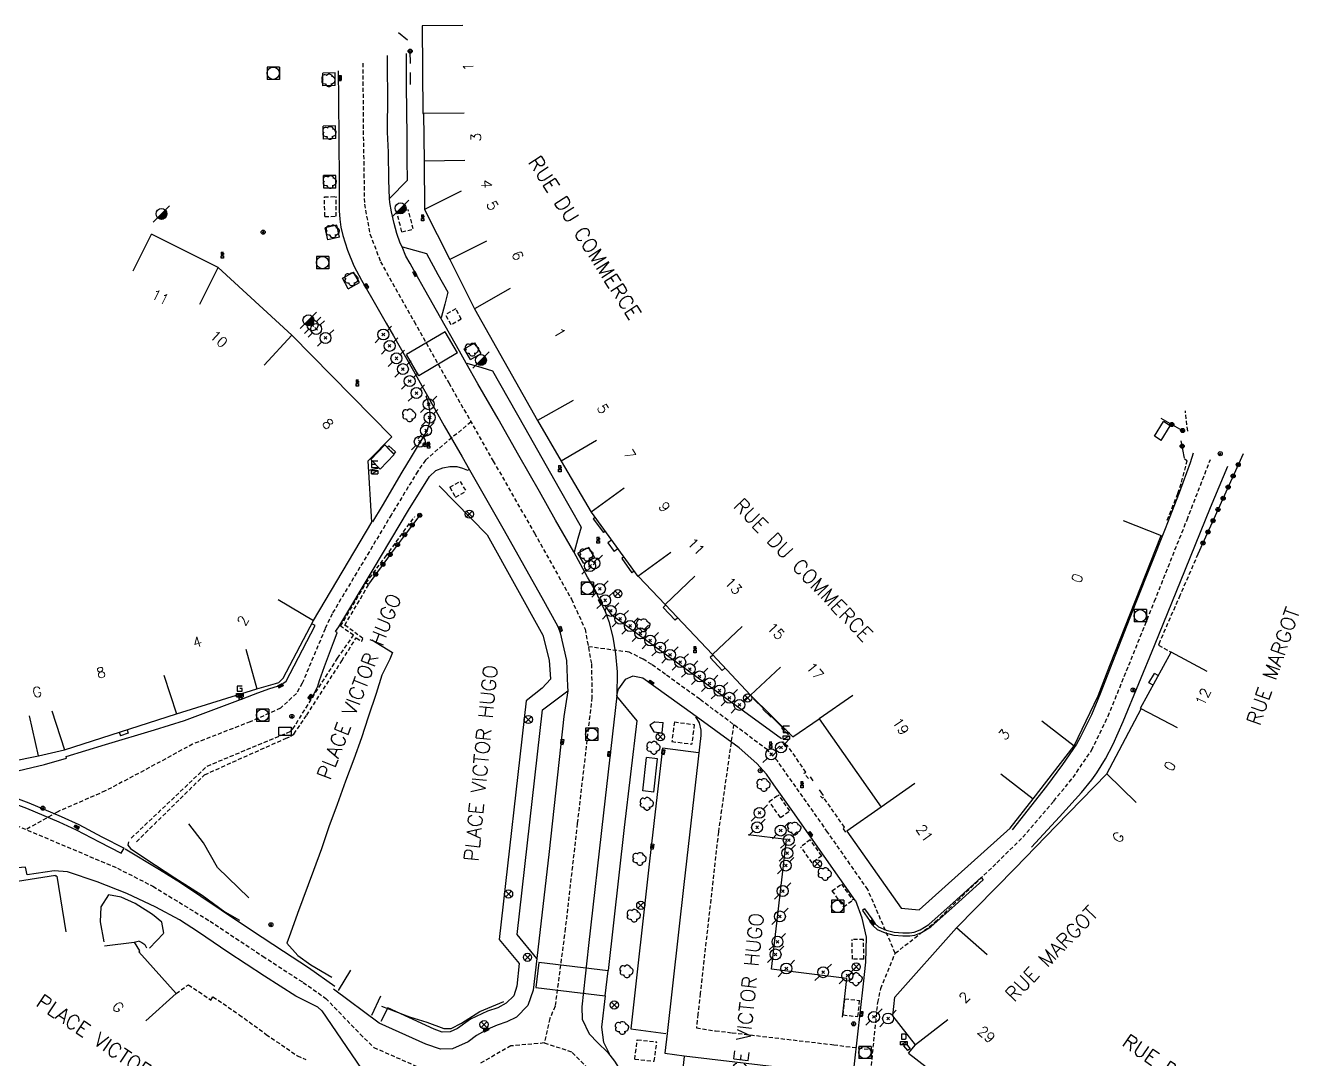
# Model space of a CAD drawing. Header units: millimetres. Extents: x 114005 to 114985, y 122399 to 123000.
# Drawn here: x 114091.7 to 114247.2, y 122477.2 to 122603.5 of the extents above; entities that cross this region are included whole.
import ezdxf
from ezdxf.enums import TextEntityAlignment as Align

# ---------------------------------------------------------------- set-up
doc = ezdxf.new("R2010")
doc.units = ezdxf.units.MM
doc.linetypes.add('DASHED', pattern=[0.75, 0.5, -0.25])
doc.layers.get('0').update_dxf_attribs({"linetype": 'CONTINUOUS'})
for name, color, linetype in [('w0001', 6, 'DASHED'), ('w0003', 5, 'CONTINUOUS'), ('w0006', 2, 'CONTINUOUS'), ('w0008', 7, 'CONTINUOUS'), ('w0013', 4, 'CONTINUOUS'), ('w0014', 7, 'CONTINUOUS'), ('w0017', 7, 'CONTINUOUS'), ('w0020', 2, 'CONTINUOUS'), ('w0021', 2, 'CONTINUOUS'), ('w0100', 7, 'CONTINUOUS'), ('w0103', 1, 'CONTINUOUS'), ('w0106', 7, 'CONTINUOUS'), ('w0112', 1, 'DASHED'), ('w0113', 2, 'DASHED'), ('w0210', 2, 'CONTINUOUS'), ('w0214', 2, 'CONTINUOUS'), ('w0300', 7, 'CONTINUOUS'), ('w0322', 7, 'CONTINUOUS'), ('w0400', 7, 'CONTINUOUS'), ('w0420', 7, 'CONTINUOUS'), ('w0425', 7, 'CONTINUOUS'), ('w0430', 7, 'CONTINUOUS'), ('w0431', 7, 'CONTINUOUS'), ('w0432', 7, 'CONTINUOUS'), ('w0438', 7, 'CONTINUOUS'), ('w0439', 7, 'CONTINUOUS'), ('w0469', 7, 'CONTINUOUS'), ('w0470', 7, 'CONTINUOUS'), ('w0473', 7, 'CONTINUOUS'), ('w0856', 7, 'CONTINUOUS'), ('w0989', 7, 'CONTINUOUS'), ('w0991', 7, 'CONTINUOUS'), ('w1102', 7, 'CONTINUOUS'), ('w1338', 7, 'CONTINUOUS'), ('w1471', 7, 'CONTINUOUS')]:
    doc.layers.add(name, color=color, linetype=linetype)
doc.styles.get("Standard").update_dxf_attribs({"font": 'romans.shx', "width": 0.85})

# ---------------------------------------------------------------- blocks, each defined once
blk = doc.blocks.new('T856')
for p, q in [((-0.125, 0), (0.125, 0)), ((0, 0.125), (0, -0.125))]:
    blk.add_line(p, q)
blk.add_ellipse((0, 0), major_axis=(-0.177, 0.177), ratio=1, start_param=3.9269908, end_param=10.2101761)
blk = doc.blocks.new('T400')
for p, q in [((-0.15, 0.3), (0.15, 0.3)), ((-0.15, -0.25), (-0.15, 0.3)), ((-0.15, 0.15), (0.15, 0.15)), ((-0.15, 0), (0.15, 0)), ((0.15, 0.3), (0.15, -0.25)), ((-0.15, -0.15), (0.15, -0.15)), ((-0.15, -0.25), (-0.15, -0.3)), ((-0.15, -0.3), (0.15, -0.3)), ((0.15, -0.3), (0.15, -0.25))]:
    blk.add_line(p, q)
blk = doc.blocks.new('T425')
for p, q in [((-0.15, 0.6), (0.15, 0.6)), ((-0.15, 0.6), (-0.15, 0.3)), ((-0.15, 0.3), (0.15, 0.3)), ((-0.15, 0.15), (0.15, 0.15)), ((-0.15, -0.15), (-0.15, 0.15)), ((0, 0.45), (0.15, 0.45)), ((0.15, 0.45), (0.15, 0.3)), ((0.15, 0.15), (0.15, -0.15)), ((0.15, -0.15), (-0.15, -0.15))]:
    blk.add_line(p, q)
blk.add_ellipse((0, 0), major_axis=(-0.106, 0.106), ratio=1, start_param=3.926991, end_param=10.210176)
blk = doc.blocks.new('T432')
for p, q in [((-0.4, 0.2), (0.4, 0.2)), ((-0.4, -0.2), (-0.4, 0.2)), ((-0.4, -0.2), (0.4, 0.2)), ((0.3, 1.1), (-0.3, 1.1)), ((-0.3, 1.1), (-0.3, 0.5)), ((-0.3, 0.5), (0.3, 0.5)), ((0.3, 0.8), (0, 0.8)), ((0.3, 0.5), (0.3, 0.8)), ((0.4, 0.2), (0.4, -0.2)), ((-0.4, -0.2), (0.4, -0.2))]:
    blk.add_line(p, q)
blk = doc.blocks.new('T420')
for p, q in [((0.75, 0.75), (-0.75, 0.75)), ((-0.75, 0.75), (-0.75, -0.75)), ((0.75, 0.75), (0.75, -0.75)), ((0.75, -0.75), (-0.75, -0.75))]:
    blk.add_line(p, q)
blk.add_ellipse((0, 0), major_axis=(-0.53, 0.53), ratio=1, start_param=3.926991, end_param=10.210176)
blk = doc.blocks.new('T1471')
at = {"color": 0, "linetype": 'Continuous', "flags": 128}
blk.add_lwpolyline([(-0.75, -0.5), (-0.75, 0.5), (0.75, 0.5), (0.75, -0.5), (-0.75, -0.5)], dxfattribs=at)
blk = doc.blocks.new('T430')
for p, q in [((-0.4, 1.4), (0.4, 1.4)), ((-0.4, 1.4), (-0.4, 0.6)), ((-0.4, 1), (0, 1)), ((-0.4, 0.6), (0.4, 0.6)), ((-0.4, 0.2), (0.4, 0.2)), ((-0.4, -0.2), (-0.4, 0.2)), ((-0.4, -0.2), (0.4, 0.2)), ((0.4, 0.2), (0.4, -0.2)), ((-0.4, -0.2), (0.4, -0.2))]:
    blk.add_line(p, q)
blk = doc.blocks.new('T473')
for p, q in [((-0.166667, 0.166667), (0.166667, -0.166667)), ((-0.166667, -0.166667), (0.166667, 0.166667)), ((0.500001, 0.500001), (1.000002, 1.000002)), ((-1.000002, -1.000002), (-0.500001, -0.500001))]:
    blk.add_line(p, q)
blk.add_ellipse((0, 0), major_axis=(0.471405, 0.471405), ratio=1, start_param=5.4977871438, end_param=11.780972451)
blk = doc.blocks.new('T470')
for p, q in [((-1.000002, -1.000002), (1.000002, 1.000002)), ((0, 0), (0.666668, 0)), ((0, 0), (0, -0.666668)), ((0.166667, 0.166667), (0.500001, 0.166667)), ((0.166667, 0.166667), (0.166667, -0.666668)), ((0.333334, 0.333334), (0.500001, 0.333334)), ((0.333334, 0.333334), (0.333334, -0.500001)), ((0.500001, 0.333334), (0.500001, -0.333334)), ((-0.333334, -0.333334), (0.500001, -0.333334)), ((-0.333334, -0.333334), (-0.333334, -0.500001)), ((-0.333334, -0.500001), (0.333334, -0.500001)), ((-0.166667, -0.166667), (0.666668, -0.166667)), ((-0.166667, -0.166667), (-0.166667, -0.666668))]:
    blk.add_line(p, q)
blk.add_ellipse((0, 0), major_axis=(0.471405, 0.471405), ratio=1, start_param=5.4977871438, end_param=11.780972451)
blk = doc.blocks.new('T300')
for p, q in [((-0.8, 0.51), (-0.86, 0.34)), ((-0.86, 0.34), (-0.86, 0.17)), ((-0.86, 0.17), (-0.74, 0.06)), ((-0.69, 0.63), (-0.8, 0.51)), ((-0.8, -0.06), (-0.74, 0.06)), ((-0.74, 0.06), (-0.69, 0.11)), ((-0.57, 0.69), (-0.69, 0.63)), ((-0.46, 0.69), (-0.57, 0.69)), ((-0.29, 0.63), (-0.46, 0.69)), ((-0.29, 0.63), (-0.17, 0.74)), ((-0.23, 0.57), (-0.29, 0.63)), ((-0.17, 0.74), (-0.06, 0.8)), ((-0.06, 0.8), (0.06, 0.8)), ((0.06, 0.8), (0.23, 0.74)), ((0.23, 0.74), (0.34, 0.63)), ((0.34, 0.63), (0.4, 0.51)), ((0.46, 0.46), (0.34, 0.46)), ((0.4, 0.51), (0.4, 0.46)), ((0.57, 0.4), (0.46, 0.46)), ((0.57, 0.4), (0.69, 0.29)), ((0.69, 0.29), (0.74, 0.17)), ((0.74, 0.06), (0.69, -0.17)), ((0.74, 0.17), (0.74, 0.06)), ((-0.8, -0.17), (-0.8, -0.06)), ((-0.8, -0.23), (-0.8, -0.17)), ((-0.74, -0.34), (-0.8, -0.23)), ((-0.69, -0.4), (-0.74, -0.34)), ((-0.51, -0.46), (-0.69, -0.4)), ((-0.4, -0.46), (-0.51, -0.46)), ((-0.4, -0.46), (-0.34, -0.46)), ((-0.34, -0.46), (-0.34, -0.4)), ((-0.34, -0.51), (-0.34, -0.46)), ((-0.29, -0.63), (-0.34, -0.51)), ((-0.17, -0.74), (-0.29, -0.63)), ((-0.06, -0.8), (-0.17, -0.74)), ((0.06, -0.8), (-0.06, -0.8)), ((0.17, -0.74), (0.06, -0.8)), ((0.23, -0.69), (0.17, -0.74)), ((0.29, -0.46), (0.23, -0.46)), ((0.29, -0.63), (0.23, -0.69)), ((0.46, -0.4), (0.29, -0.46)), ((0.34, -0.51), (0.29, -0.63)), ((0.34, -0.51), (0.34, -0.46)), ((0.57, -0.34), (0.46, -0.4)), ((0.63, -0.29), (0.57, -0.34)), ((0.69, -0.17), (0.63, -0.29))]:
    blk.add_line(p, q)
blk = doc.blocks.new('T438')
for p, q in [((-0.4, 0.2), (0.4, 0.2)), ((-0.4, -0.2), (-0.4, 0.2)), ((0.15, 1.1), (-0.3, 1.1)), ((-0.3, 1.1), (-0.3, 0.5)), ((-0.3, 0.5), (0.15, 0.5)), ((0.3, 0.65), (0.3, 0.95)), ((0.4, 0.2), (0.4, -0.2))]:
    blk.add_line(p, q)
at = {"flags": 128}
for points in [[(-0.4, -0.2), (0.4, 0.2)], [(0.4, -0.2), (-0.4, -0.2)]]:
    blk.add_lwpolyline(points, dxfattribs=at)
for centre, major_axis, start_param, end_param in [((0.15, 0.95), (0.106, -0.106), 0.785398, 2.356194), ((0.15, 0.65), (0.106, 0.106), 3.926991, 5.497787)]:
    blk.add_ellipse(centre, major_axis=major_axis, ratio=1, start_param=start_param, end_param=end_param)
blk = doc.blocks.new('T469')
at = {"color": 0, "linetype": 'Continuous', "flags": 128}
for points in [[(-0.35, 0.35), (0.35, -0.35)], [(-0.35, -0.35), (0.35, 0.35)]]:
    blk.add_lwpolyline(points, dxfattribs=at)
at = {"color": 0, "linetype": 'Continuous'}
blk.add_circle((0, 0), 0.5, dxfattribs=at)
blk = doc.blocks.new('t322o')
at = {"color": 0, "linetype": 'Continuous'}
for radius in [0.25, 0.15]:
    blk.add_circle((0, 0), radius, dxfattribs=at)

msp = doc.modelspace()

# ---------------------------------------------------------------- linework, layer by layer
at = {"layer": 'w0001'}
for points in [[(114132.92, 122598.9), (114132.96, 122590.67), (114133.05, 122585.37), (114133.11, 122581.7), (114133.79, 122578.04), (114135.08, 122574.65), (114139.18, 122567.35), (114143.42, 122559.84), (114148.85, 122550.3), (114153.88, 122541.48), (114158.4, 122533.44), (114160.06, 122529.76), (114160.85, 122525.49), (114160.9, 122521.44), (114159.11, 122506.02), (114157.65, 122493.2), (114156.4, 122483.7), (114155.77, 122482.22), (114155.07, 122479.22), (114151.01, 122478.86), (114147.31, 122476.77)], [(114146.13, 122555.07), (114142.08, 122551.74), (114140.57, 122550.42), (114139.62, 122549.06), (114136.41, 122543.76), (114129.17, 122531.66), (114128.31, 122529.82), (114125.52, 122523.18), (114124.81, 122521.92), (114122.87, 122520.11), (114119.16, 122518.46), (114112.13, 122515.73), (114106.19, 122512.5), (114101.46, 122510.01), (114095.56, 122507.43), (114091.79, 122505.29)], [(114192.42, 122464.11), (114194.36, 122469.74), (114195.83, 122484.18), (114196.19, 122485.87), (114197.95, 122490.19), (114202.85, 122494), (114210.37, 122501.23), (114213.55, 122504.36), (114217.31, 122508.77), (114219.68, 122511.66), (114221.97, 122515.01), (114223.96, 122519.14), (114226.49, 122525.36), (114229.63, 122533.18), (114233.6, 122543.13), (114236.46, 122550.48)], [(114197.95, 122490.19), (114194.6, 122497.97), (114189.69, 122504.99), (114183.56, 122513.68), (114182.34, 122515.03), (114174.08, 122521.21), (114169.88, 122524.25), (114168.21, 122525.45), (114167.17, 122526.1), (114165.44, 122526.96), (114160.46, 122527.62)], [(114178.21, 122518.12), (114176.35, 122504.97), (114174.13, 122485.27), (114173.85, 122482.74), (114173.66, 122481.08), (114175.98, 122480.71), (114178.03, 122480.47), (114190.45, 122479), (114195.24, 122478.39)], [(114007.44, 122502.18), (114014.46, 122504.69), (114022.43, 122508.03), (114028.43, 122510.56), (114034.82, 122512.83), (114040.53, 122514.56), (114050.65, 122516.44), (114055.82, 122516.95), (114061.92, 122516.95), (114068.46, 122515.15), (114102.95, 122500.57), (114107.27, 122498.36), (114114.25, 122494.1), (114120.71, 122489.81), (114125.61, 122486.62), (114128.39, 122484.67), (114132.6, 122480.3), (114134.26, 122478.68), (114141.12, 122475.65), (114142.13, 122475.29), (114144.92, 122474.01)], [(114161.49, 122475.06), (114158.45, 122478.1), (114155.07, 122479.22)]]:
    msp.add_lwpolyline(points, dxfattribs=at)
at = {"layer": 'w0003'}
for points in [[(114085.45, 122510.32), (114088.31, 122509.23), (114090.86, 122508.28), (114091.84, 122507.89), (114095.77, 122506.24), (114097.89, 122505.26), (114100.71, 122503.79), (114103.38, 122502.4)], [(114085.72, 122510.98), (114088.57, 122509.89), (114091.13, 122508.94), (114092.12, 122508.55), (114096.07, 122506.89), (114098.22, 122505.89), (114101.05, 122504.41), (114103.76, 122503)], [(114103.38, 122502.4), (114103.76, 122503)], [(114193.94, 122495.39), (114194.82, 122494.19), (114195.26, 122493.52), (114195.73, 122493.1), (114196.74, 122492.66), (114197.79, 122492.4), (114198.88, 122492.29), (114199.74, 122492.3), (114200.36, 122492.41), (114201.18, 122492.7), (114202.3, 122493.4), (114205.29, 122496.06), (114208.7, 122499.14)], [(114194.22, 122495.61), (114195.11, 122494.4), (114195.52, 122493.77), (114195.92, 122493.42), (114196.85, 122493.01), (114197.84, 122492.76), (114198.89, 122492.66), (114199.7, 122492.67), (114200.27, 122492.77), (114201.01, 122493.04), (114202.08, 122493.7), (114205.04, 122496.33), (114208.46, 122499.42)], [(114208.46, 122499.42), (114208.7, 122499.14)], [(114194.22, 122495.61), (114193.94, 122495.39)]]:
    msp.add_lwpolyline(points, dxfattribs=at)
at = {"layer": 'w0006'}
for points in [[(114138.2, 122600.07), (114138.22, 122596.12), (114138.28, 122589.98), (114138.31, 122587.1), (114138.33, 122584.57), (114136.21, 122582.43)], [(114137.75, 122576.47), (114139.24, 122576.07), (114140.69, 122575.67), (114142.08, 122573.08), (114143.31, 122570.93), (114142.92, 122569.48), (114142.5, 122567.81)], [(114145.62, 122562.28), (114147.44, 122561.72), (114148.74, 122561.33), (114152.67, 122554.44), (114156.9, 122546.96), (114159.6, 122542.23), (114159.2, 122540.85), (114158.74, 122539.19)], [(114173.93, 122514.66), (114169.54, 122515.24), (114167.95, 122501.43), (114165.65, 122480.94), (114169.95, 122480.39)], [(114191.51, 122482.37), (114192.06, 122487.11), (114182.85, 122488.25), (114184.67, 122504.09), (114179.98, 122504.66)], [(114129.96, 122485.65), (114131.44, 122488.1)], [(114134.03, 122482.61), (114135.13, 122485)], [(114172.17, 122477.59), (114171.7, 122473.25), (114190.22, 122471)]]:
    msp.add_lwpolyline(points, dxfattribs=at)
at = {"layer": 'w0008'}
for points in [[(114158.71, 122539.21), (114156.46, 122543.09), (114154.48, 122546.59), (114151.99, 122550.97), (114149.43, 122555.47), (114146.98, 122559.72), (114145.54, 122562.26), (114144.74, 122563.72), (114142.45, 122567.75), (114140.5, 122571.23), (114139.38, 122573.18), (114138.68, 122574.44), (114138.19, 122575.31), (114137.71, 122576.46), (114137.49, 122576.91), (114137.07, 122578.09), (114136.76, 122579.31), (114136.43, 122580.73), (114136.22, 122581.87), (114136.18, 122582.39), (114136.08, 122584.63), (114136.06, 122588.02), (114135.95, 122590.46), (114135.98, 122595.06), (114135.94, 122598.09), (114135.93, 122599.83)], [(114129.91, 122597.97), (114129.96, 122594.48), (114129.98, 122589.6), (114130.03, 122584.54), (114130.03, 122580.87), (114130.12, 122579.83), (114130.21, 122578.87), (114130.47, 122577.87), (114131.06, 122576.05), (114131.83, 122574.13), (114132.75, 122572.38), (114134.15, 122569.98), (114135.75, 122567.13), (114136.68, 122565.58), (114139.09, 122561.31), (114140.33, 122559.13), (114140.82, 122558.26), (114142.85, 122554.62), (114145.07, 122550.81), (114145.93, 122549.23)], [(114134.12, 122542.87), (114135.3, 122544.84), (114137.72, 122548.93), (114138.86, 122550.83), (114140.78, 122553.99), (114141.09, 122555.06), (114141.13, 122556.22), (114140.88, 122557.61), (114140.64, 122558.19), (114140.75, 122558.27)], [(114234.35, 122551.27), (114233.98, 122550.08), (114232.63, 122546.43), (114230.92, 122542.01), (114227.36, 122533.02), (114224.51, 122525.73), (114223, 122521.85), (114221.93, 122519.29), (114220.59, 122516.6), (114220.11, 122515.72), (114218.38, 122513.23), (114216.44, 122510.61), (114212.24, 122505.26)], [(114126.83, 122521.65), (114127.4, 122522.82), (114127.62, 122523.48), (114128.25, 122525.22), (114129.34, 122528.14), (114129.77, 122529.32), (114129.56, 122529.5), (114129.99, 122530.04), (114134.17, 122537.07), (114138.49, 122544.3), (114141.06, 122548.42), (114141.84, 122549.14), (114142.68, 122549.47), (114143.54, 122549.64), (114144.4, 122549.62), (114145.08, 122549.45), (114145.7, 122549.17), (114145.9, 122549.27)], [(114145.93, 122549.23), (114150.19, 122541.82), (114154.99, 122533.26), (114156.51, 122530.56), (114156.79, 122530.01)], [(114214.6, 122503.13), (114218.01, 122506.83), (114220.7, 122509.8), (114221.97, 122511.35), (114222.59, 122512.2), (114223.63, 122513.93), (114224.57, 122515.73), (114225.78, 122518.5), (114229.64, 122527.78), (114233.43, 122537.09), (114236.45, 122544.62), (114238.57, 122549.69)], [(114161.75, 122533.56), (114161.39, 122534.39), (114160.37, 122536.14), (114158.71, 122539.21)], [(114161.75, 122533.56), (114162.55, 122531.84)], [(114162.55, 122531.84), (114162.97, 122530.69), (114163.47, 122528.78), (114163.8, 122526.75), (114163.97, 122524.54), (114163.95, 122521.61), (114162.33, 122507.34), (114160.49, 122491.13), (114159.66, 122483.64), (114159.71, 122482.15), (114160.55, 122480.33), (114161.61, 122479.24), (114162.81, 122478.08), (114163.66, 122477.02), (114164.57, 122475.56), (114165.35, 122473.83), (114165.9, 122472.42), (114166.84, 122471.21), (114169.02, 122470.03), (114175.37, 122469.2), (114187.72, 122467.74), (114196.88, 122466.64)], [(114184.05, 122516.38), (114176.74, 122521.72), (114165.83, 122529.64), (114163.36, 122531.42), (114162.48, 122532.68)], [(114123.53, 122523.33), (114127.1, 122530.23), (114126.68, 122530.44)], [(114156.79, 122530.01), (114157.04, 122529.34)], [(114157.04, 122529.34), (114157.78, 122525.96), (114157.92, 122522.76)], [(114193.12, 122496.6), (114185.44, 122507.51), (114183.14, 122510.77), (114182.24, 122512.04), (114181.05, 122513.35), (114178.89, 122515.27), (114173.2, 122519.41), (114167.14, 122523.78), (114165.92, 122524.02), (114164.98, 122523.6), (114164.16, 122522.47)], [(114085.65, 122510.95), (114090.07, 122512.29), (114094.04, 122513.25), (114096.71, 122514), (114096.66, 122514.23), (114101.5, 122515.67), (114107.46, 122517.49), (114111.12, 122518.62), (114118.28, 122521.3), (114120.08, 122521.99), (114121.55, 122522.52), (114122.48, 122522.8), (114123.2, 122523.12)], [(114123.53, 122523.33), (114123.2, 122523.12)], [(114157.92, 122522.76), (114157.97, 122522.22)], [(114163.95, 122521.61), (114164.16, 122522.47)], [(114157.97, 122522.22), (114157.49, 122519.09), (114155.66, 122502.63), (114154.16, 122489.54), (114153.71, 122485.67), (114153.06, 122483.81), (114151.69, 122482.38), (114150.51, 122481.79), (114149.33, 122481.38), (114148.19, 122480.89), (114146.82, 122480.13), (114145.78, 122479.37), (114143.86, 122478.52), (114142.4, 122478.48), (114140.61, 122479.07), (114134.9, 122481.66), (114129.32, 122485.8)], [(114173.56, 122519.07), (114174, 122518.34), (114174.22, 122517.45), (114174.21, 122516.77), (114172.13, 122498.6), (114170.1, 122480.36), (114169.83, 122477.98), (114172.18, 122477.67), (114190.74, 122475.47)], [(114103.88, 122502.95), (114108.07, 122500.4), (114110.63, 122498.82), (114115.62, 122495.49), (114119.3, 122493.02), (114123.23, 122490.44), (114126.27, 122488.44), (114129.49, 122486.16)], [(114127.4, 122483.6), (114124.72, 122484.96), (114120.91, 122487.4), (114116.42, 122490.33), (114112.83, 122492.76), (114110.54, 122494.27), (114107.64, 122495.83), (114104.08, 122497.49), (114100.45, 122498.89), (114096.85, 122500.13), (114095.23, 122500.23), (114091.92, 122499.75), (114091.71, 122500.69), (114089.2, 122500.48), (114089.23, 122499.34), (114084.01, 122498.62), (114084.09, 122498.45), (114081.39, 122498.03), (114081.31, 122498.37), (114081.1, 122498.37), (114081.07, 122498.65), (114080.66, 122498.6)], [(114194.06, 122486.45), (114194.38, 122489.1), (114194.45, 122492.14), (114193.9, 122494.48), (114193.13, 122496.57)], [(114163.06, 122477.91), (114162.34, 122479.28), (114162.12, 122481.14), (114162.56, 122484.98)], [(114192.62, 122473.41), (114194.06, 122486.45)], [(114127.4, 122483.6), (114127.91, 122483.16), (114132.7, 122476.11), (114140, 122472.78), (114140.75, 122471.98), (114141.06, 122471.08), (114141.06, 122470.37), (114141.14, 122468.39), (114141.54, 122466.37), (114142.22, 122464.38), (114143.31, 122462.5), (114143.98, 122461.64), (114145.15, 122460.5), (114147.23, 122458.97), (114149.18, 122458), (114152.27, 122457.3), (114153.86, 122457.14), (114155.18, 122456.42), (114155.94, 122455.55), (114156.29, 122454.61), (114156.38, 122453.43)]]:
    msp.add_lwpolyline(points, dxfattribs=at)
at = {"layer": 'w0013'}
for points in [[(114134, 122528.45), (114136.54, 122526.93), (114136.2, 122526.12), (114135.24, 122524.15), (114134.56, 122521.9), (114133.58, 122519.01), (114132.77, 122516.51), (114131.8, 122513.88), (114130.82, 122511.21), (114129.79, 122508.36), (114128.77, 122505.64), (114127.88, 122502.95), (114126.91, 122500.27), (114124.94, 122495.05), (114124.08, 122492.62), (114123.65, 122491.4), (114124.97, 122489.9), (114126.55, 122488.76), (114129.12, 122487.26)], [(114135.19, 122483.72), (114138.62, 122482.4), (114140.74, 122481.75), (114142.82, 122480.98), (114143.7, 122480.98), (114144.97, 122481.63), (114147.23, 122483.08), (114150.13, 122484.27)]]:
    msp.add_lwpolyline(points, dxfattribs=at)
at = {"layer": 'w0014'}
for points in [[(114129.53, 122597.72), (114128.04, 122597.69)], [(114129.52, 122596.17), (114128.04, 122596.14), (114128.04, 122597.69)], [(114129.52, 122596.17), (114129.53, 122597.72)], [(114129.58, 122591.25), (114128.08, 122591.19)], [(114129.62, 122589.7), (114128.12, 122589.64), (114128.08, 122591.19)], [(114129.62, 122589.7), (114129.58, 122591.25)], [(114129.61, 122585.18), (114128.13, 122585.17)], [(114129.62, 122583.65), (114128.14, 122583.64), (114128.13, 122585.17)], [(114129.62, 122583.65), (114129.61, 122585.18)], [(114129.73, 122579.12), (114128.3, 122578.8)], [(114130.08, 122577.64), (114128.65, 122577.31), (114128.3, 122578.8)], [(114130.08, 122577.64), (114129.73, 122579.12)], [(114131.14, 122571.35), (114130.43, 122572.64), (114131.78, 122573.39)], [(114131.14, 122571.35), (114132.49, 122572.1)], [(114132.49, 122572.1), (114131.78, 122573.39)], [(114146.05, 122562.7), (114145.31, 122564.02), (114146.61, 122564.75)], [(114147.36, 122563.44), (114146.61, 122564.75)], [(114146.05, 122562.7), (114147.36, 122563.44)], [(114142.24, 122547.29), (114148.09, 122541.3), (114154.92, 122529.04), (114155.68, 122525.97), (114155.86, 122523.68), (114154.82, 122522.57), (114152.87, 122521.02), (114149.59, 122491.85), (114152.03, 122488.93), (114151.71, 122486.18), (114151.35, 122484.97), (114150.42, 122484.07), (114149.39, 122483.53), (114148.14, 122483.11), (114146.08, 122482.13), (114144.48, 122481.01), (114143.58, 122480.58), (114142.59, 122480.54), (114141.62, 122480.89), (114135.98, 122483.51), (114135.13, 122481.83)], [(114161.25, 122538.5), (114160.53, 122539.76), (114159.2, 122539.06)], [(114159.93, 122537.79), (114159.2, 122539.06)], [(114161.25, 122538.5), (114159.93, 122537.79)]]:
    msp.add_lwpolyline(points, dxfattribs=at)
at = {"layer": 'w0017'}
msp.add_lwpolyline([(114089.86, 122513.62), (114093.3, 122514.3)], dxfattribs=at)
at = {"layer": 'w0020'}
for points in [[(114142.99, 122566.1), (114138.26, 122563.3)], [(114144.49, 122563.53), (114142.99, 122566.1)], [(114144.49, 122563.53), (114139.75, 122560.73), (114138.26, 122563.3)], [(114162.53, 122484.98), (114162.9, 122488.02), (114154.4, 122489.07), (114154.05, 122486.01)], [(114154.05, 122486.01), (114162.53, 122484.98)]]:
    msp.add_lwpolyline(points, dxfattribs=at)
at = {"layer": 'w0021'}
for points in [[(114154.16, 122489.56), (114151.78, 122492.48), (114154.86, 122519.91), (114157.97, 122522.22)], [(114162.93, 122488.07), (114164.88, 122505.54), (114166.45, 122518.58), (114163.93, 122521.6)]]:
    msp.add_lwpolyline(points, dxfattribs=at)
at = {"layer": 'w0100'}
for points in [[(114140.15, 122603.47), (114140.23, 122592.77), (114140.31, 122592.74)], [(114140.31, 122592.74), (114140.39, 122586.93)], [(114140.39, 122586.93), (114140.47, 122581.02)], [(114140.47, 122581.02), (114143.56, 122574.94)], [(114115.23, 122573.93), (114107.09, 122578.01)], [(114124.25, 122565.7), (114115.23, 122573.93)], [(114143.56, 122574.94), (114146.54, 122568.91)], [(114146.54, 122568.91), (114154.27, 122555.24)], [(114133.57, 122550.35), (114136.45, 122553.27), (114124.25, 122565.7)], [(114154.27, 122555.24), (114157.16, 122550.3)], [(114126.89, 122530.83), (114134, 122542.83), (114133.57, 122550.35)], [(114157.16, 122550.3), (114160.81, 122544.06)], [(114160.81, 122544.06), (114166.51, 122536.21)], [(114225.79, 122543.05), (114230.44, 122541.21)], [(114200.88, 122495.5), (114212.01, 122505.45), (114214.81, 122509.04), (114219.81, 122515.5), (114222.74, 122521.62), (114224.19, 122525.35), (114230.44, 122541.21)], [(114166.58, 122536.22), (114169.85, 122532.78), (114175.63, 122526.66), (114180.28, 122521.71), (114185.43, 122516.61), (114188.68, 122518.81), (114196.24, 122508.04), (114192.03, 122505.09), (114198.68, 122495.68)], [(114119.95, 122522.5), (114122.23, 122523.12), (114122.65, 122523.26), (114122.88, 122523.44), (114123.18, 122523.79), (114126.89, 122530.83)], [(114223.81, 122512.09), (114227.99, 122520.05), (114227.92, 122520.11), (114231.66, 122526.97)], [(114236.05, 122524.58), (114231.66, 122526.97)], [(114110.15, 122519.41), (114119.95, 122522.5)], [(114096.47, 122515.03), (114110.15, 122519.41)], [(114095.54, 122499.58), (114095.39, 122499.6), (114095.39, 122499.69), (114084.26, 122497.91)], [(114095.54, 122499.58), (114096.65, 122492.79)], [(114198.68, 122495.68), (114200.88, 122495.5)], [(114200.43, 122479), (114197.68, 122482.55), (114197.91, 122484.81), (114205.43, 122493.3)], [(114199.59, 122477.99), (114200.43, 122479)], [(114199.59, 122477.99), (114209.29, 122470.45), (114219.23, 122462.7), (114231.77, 122454.35), (114236.94, 122450.62)]]:
    msp.add_lwpolyline(points, dxfattribs=at)
at = {"layer": 'w0103'}
for points in [[(114093.3, 122514.3), (114092.18, 122519.18)], [(114093.3, 122514.3), (114096.47, 122515.03)], [(114205.43, 122493.3), (114212.6, 122500.59), (114217.61, 122505.74), (114223.81, 122512.09)], [(114101.35, 122491.07), (114105, 122491.54), (114105.64, 122490.49), (114105.54, 122490.35), (114110.11, 122485.28)], [(114106.39, 122481.93), (114110.11, 122485.28)]]:
    msp.add_lwpolyline(points, dxfattribs=at)
at = {"layer": 'w0106'}
for points in [[(114161.28, 122543.41), (114161.04, 122543.23)], [(114161.04, 122543.23), (114162.32, 122541.56)], [(114162.52, 122541.7), (114162.32, 122541.56)], [(114163.3, 122540.64), (114162.84, 122540.31)], [(114162.84, 122540.31), (114163.6, 122539.25)], [(114164.06, 122539.59), (114163.6, 122539.25)], [(114164.79, 122538.59), (114164.55, 122538.41)], [(114164.55, 122538.41), (114165.76, 122536.63)], [(114166.06, 122536.84), (114165.76, 122536.63)], [(114169.91, 122532.72), (114169.59, 122532.41)], [(114171.09, 122530.85), (114169.59, 122532.41)], [(114171.4, 122531.14), (114171.09, 122530.85)], [(114175.69, 122526.6), (114175.36, 122526.29)], [(114176.81, 122524.72), (114175.36, 122526.29)], [(114177.16, 122525.04), (114176.81, 122524.72)], [(114228.95, 122523.2), (114229.63, 122524.34)], [(114230.09, 122524.09), (114229.63, 122524.34)], [(114229.45, 122522.93), (114228.95, 122523.2)], [(114180.69, 122521.31), (114180.66, 122521.27)], [(114184.87, 122516.9), (114184.11, 122517.65), (114184.19, 122517.75), (114182.85, 122519.11), (114182.79, 122519.02), (114181.79, 122519.98), (114181.88, 122520.06), (114180.66, 122521.27)], [(114103.17, 122517.18), (114103.31, 122516.73)], [(114104.26, 122517.06), (114103.31, 122516.73)], [(114104.12, 122517.48), (114104.26, 122517.06)], [(114185.01, 122517.03), (114184.87, 122516.9)]]:
    msp.add_lwpolyline(points, dxfattribs=at)
at = {"layer": 'w0112'}
for points in [[(114128.27, 122580.19), (114128.23, 122582.59), (114129.64, 122582.6)], [(114129.68, 122580.2), (114129.64, 122582.6)], [(114128.27, 122580.19), (114129.68, 122580.2)], [(114137.69, 122578.3), (114137.07, 122580.68), (114138.46, 122581.02)], [(114139.08, 122578.65), (114138.46, 122581.02)], [(114137.69, 122578.3), (114139.08, 122578.65)], [(114144.95, 122567.64), (114144.26, 122568.91), (114143.02, 122568.21)], [(114143.72, 122566.94), (114143.02, 122568.21)], [(114144.95, 122567.64), (114143.72, 122566.94)], [(114233.68, 122553.97), (114233.4, 122556.42)], [(114231.18, 122543.09), (114232.49, 122546.36), (114232.93, 122547.74), (114233.62, 122550.33), (114233.29, 122550.53)], [(114143.56, 122547.12), (114144.82, 122547.82), (114145.51, 122546.61)], [(114143.56, 122547.12), (114144.24, 122545.91)], [(114144.24, 122545.91), (114145.51, 122546.61)], [(114139.66, 122543.71), (114139.78, 122543.87)], [(114234.93, 122538.92), (114232.74, 122533.9), (114230.27, 122528.27), (114230.11, 122527.82), (114231.65, 122526.97)], [(114105.27, 122503.8), (114113.59, 122511.99), (114123.48, 122516.43), (114124.09, 122516.68), (114124.5, 122516.96), (114126.07, 122519.27), (114130.35, 122525.91), (114132.11, 122528.7), (114132.78, 122528.3), (114132.93, 122528.64), (114130.71, 122530.26), (114133.62, 122535.18), (114133.32, 122535.39)], [(114170.98, 122518.44), (114170.67, 122516.05)], [(114170.98, 122518.44), (114173.41, 122518.12), (114173.1, 122515.73)], [(114170.67, 122516.05), (114173.1, 122515.73)], [(114187.34, 122511.51), (114186.85, 122512.16), (114187.04, 122512.31), (114184.78, 122515.55), (114184.6, 122515.41), (114184.25, 122515.86), (114184.26, 122516.04)], [(114182.55, 122508.71), (114183.7, 122509.55)], [(114183.94, 122506.76), (114182.55, 122508.71)], [(114183.94, 122506.76), (114185.08, 122507.59), (114183.7, 122509.55)], [(114191.93, 122504.96), (114191.6, 122505.43), (114191.76, 122505.57), (114189.21, 122509.21), (114189.05, 122509.11), (114188.81, 122509.38)], [(114188.97, 122502.09), (114187.58, 122504.05), (114186.42, 122503.2)], [(114187.8, 122501.23), (114186.42, 122503.2)], [(114188.97, 122502.09), (114187.8, 122501.23)], [(114190.23, 122497.81), (114191.38, 122498.61), (114192.78, 122496.66)], [(114190.23, 122497.81), (114191.63, 122495.86)], [(114191.63, 122495.86), (114192.78, 122496.66)], [(114104.97, 122491.54), (114105.5, 122491.68), (114105.92, 122491.49), (114106.27, 122491.27), (114106.48, 122490.86)], [(114194.09, 122491.87), (114192.7, 122491.87)], [(114194.11, 122489.46), (114192.72, 122489.45), (114192.7, 122491.87)], [(114194.11, 122489.46), (114194.09, 122491.87)], [(114110.11, 122485.28), (114111.62, 122486.34)], [(114111.62, 122486.34), (114114.36, 122484.47), (114114.61, 122484.87), (114117.83, 122482.68), (114121.11, 122480.27), (114124.92, 122477.66), (114125.96, 122477.2)], [(114191.58, 122482.65), (114191.79, 122484.62)], [(114191.58, 122482.65), (114193.4, 122482.44), (114193.61, 122484.42)], [(114191.79, 122484.62), (114193.61, 122484.42)], [(114166.13, 122477.25), (114166.45, 122479.62)], [(114166.13, 122477.25), (114168.51, 122476.99), (114168.83, 122479.36)], [(114166.45, 122479.62), (114168.83, 122479.36)]]:
    msp.add_lwpolyline(points, dxfattribs=at)
at = {"layer": 'w0113'}
msp.add_lwpolyline([(114104.63, 122504.25), (114113.91, 122513.05), (114123.68, 122517.11), (114124.05, 122517.28), (114124.37, 122517.58), (114127.54, 122522.66), (114129.84, 122526.22), (114131.79, 122529.03), (114130.2, 122530.12), (114130.2, 122530.14), (114133.3, 122535.39), (114135.68, 122538.62), (114139.26, 122543.52)], dxfattribs=at)
at = {"layer": 'w0210'}
for points in [[(114119.01, 122496.95), (114115.17, 122500.65), (114113.45, 122503.67), (114111.68, 122505.99)], [(114106.85, 122490.81), (114108.56, 122492.58)]]:
    msp.add_lwpolyline(points, dxfattribs=at)
at = {"layer": 'w0214'}
for points in [[(114104.3, 122503.81), (114104.21, 122503.37), (114104.55, 122502.96), (114106.4, 122501.73), (114109.97, 122499.38), (114113.31, 122497.26), (114116.07, 122495.26), (114117.87, 122494.22)], [(114108.61, 122492.62), (114108.37, 122493.97), (114107.23, 122494.91), (114105.09, 122496.24), (114103.41, 122497.03), (114101.85, 122497.33), (114100.92, 122495.87), (114100.83, 122494), (114101.28, 122491.57)]]:
    msp.add_lwpolyline(points, dxfattribs=at)
at = {"layer": 'w0322'}
for points in [[(114138.39, 122601.71), (114137.28, 122602.62)], [(114138.74, 122598.87), (114138.7, 122600.37)], [(114138.74, 122596.29), (114138.74, 122597.77)], [(114233.29, 122550.65), (114232.89, 122552.78)], [(114240.46, 122551.2), (114234.93, 122538.91)], [(114133.61, 122549.18), (114134.79, 122549.43)], [(114139.88, 122543.7), (114138.07, 122541.35), (114136.26, 122538.89), (114133.59, 122535.27)], [(114187.93, 122511.24), (114187.61, 122511.75)], [(114189.19, 122509.45), (114188.7, 122510.14)]]:
    msp.add_lwpolyline(points, dxfattribs=at)
at = {"layer": 'w0431'}
for points in [[(114229.61, 122553.34), (114230.71, 122555.12)], [(114230.43, 122552.83), (114231.53, 122554.61), (114230.71, 122555.12)], [(114133.88, 122550.5), (114135.6, 122552.29)], [(114135.04, 122549.33), (114136.76, 122551.12), (114135.6, 122552.29)], [(114136.92, 122551.43), (114136.11, 122552.17), (114135.91, 122551.94)], [(114136.72, 122551.19), (114135.91, 122551.94)], [(114230.43, 122552.83), (114229.61, 122553.34)], [(114135.04, 122549.33), (114133.88, 122550.5)], [(114136.92, 122551.43), (114136.72, 122551.19)]]:
    msp.add_lwpolyline(points, dxfattribs=at)
at = {"layer": 'w0439'}
for points in [[(114168.58, 122518.45), (114167.98, 122518.03)], [(114167.98, 122518.03), (114168.47, 122517.22)], [(114168.47, 122517.22), (114169.49, 122517.12), (114169.59, 122518.37)], [(114168.58, 122518.45), (114169.59, 122518.37)], [(114167.11, 122510.01), (114167.58, 122514.09)], [(114168.47, 122509.87), (114168.93, 122513.94), (114167.58, 122514.09)], [(114168.47, 122509.87), (114167.11, 122510.01)], [(114199.28, 122479.12), (114198.96, 122478.89), (114199.44, 122478.29)], [(114199.28, 122479.12), (114199.77, 122478.51)], [(114199.77, 122478.51), (114199.44, 122478.29)]]:
    msp.add_lwpolyline(points, dxfattribs=at)
at = {"layer": 'w1102'}
for points in [[(114145.15, 122603.51), (114140.15, 122603.47)], [(114145.31, 122592.81), (114140.31, 122592.74)], [(114145.39, 122587), (114140.39, 122586.93)], [(114144.92, 122583.29), (114140.47, 122581.02)], [(114104.85, 122573.54), (114107.09, 122578.01)], [(114148.04, 122577.16), (114143.56, 122574.94)], [(114112.99, 122569.46), (114115.23, 122573.93)], [(114150.9, 122571.37), (114146.54, 122568.91)], [(114120.88, 122562.01), (114124.25, 122565.7)], [(114158.62, 122557.71), (114154.27, 122555.24)], [(114161.47, 122552.83), (114157.16, 122550.3)], [(114164.85, 122547), (114160.81, 122544.06)], [(114170.56, 122539.15), (114166.51, 122536.21)], [(114173.48, 122536.23), (114169.85, 122532.78)], [(114122.59, 122533.38), (114126.89, 122530.83)], [(114179.27, 122530.09), (114175.63, 122526.66)], [(114118.64, 122527.33), (114119.95, 122522.5)], [(114108.62, 122524.17), (114110.15, 122519.41)], [(114183.92, 122525.14), (114180.28, 122521.71)], [(114192.78, 122521.68), (114188.68, 122518.81)], [(114094.94, 122519.79), (114096.47, 122515.03)], [(114232.42, 122517.72), (114227.99, 122520.05)], [(114215.86, 122518.56), (114219.81, 122515.5)], [(114210.86, 122512.11), (114214.81, 122509.04)], [(114227.39, 122508.6), (114223.81, 122512.09)], [(114200.33, 122510.91), (114196.24, 122508.04)], [(114209.18, 122489.99), (114205.43, 122493.3)], [(114204.38, 122482.06), (114200.43, 122479)]]:
    msp.add_lwpolyline(points, dxfattribs=at)
at = {"layer": 'w1338'}
msp.add_lwpolyline([(114233.3, 122553.89), (114230.44, 122555.5)], dxfattribs=at)

# ---------------------------------------------------------------- block references
at = {"layer": 'w0300'}
for p in [(114128.77, 122596.8), (114128.89, 122590.37), (114128.93, 122584.38), (114129.28, 122578.35), (114131.57, 122572.49), (114146.29, 122563.9), (114138.63, 122555.88), (114160.28, 122538.87), (114167.22, 122530.24), (114168.47, 122515.27), (114181.91, 122510.73), (114167.64, 122508.43), (114185.67, 122505.41), (114166.76, 122501.69), (114189.4, 122499.85), (114166.06, 122494.76), (114165.18, 122487.96), (114193.16, 122487.02), (114164.62, 122481.05)]:
    msp.add_blockref('T300', p, dxfattribs=at)
at = {"layer": 'w0322'}
for p, rotation in [((114138.7, 122600.37), 91.41482162411776), ((114233.01, 122552.12), 100.595795706267), ((114239.24, 122548.48), 245.7733263626937), ((114239.86, 122549.85), 245.7733263626937), ((114238.63, 122547.12), 245.7733263626937), ((114238.01, 122545.75), 245.7733263626937), ((114237.39, 122544.38), 245.7733263626937), ((114138.95, 122542.5), 232.387136991223), ((114139.87, 122543.68), 232.387136991223), ((114236.78, 122543.01), 245.7733263626937), ((114138.04, 122541.31), 233.5998976341333), ((114236.16, 122541.65), 245.7733263626937), ((114137.15, 122540.1), 233.5998976341333), ((114235.55, 122540.28), 245.7733263626937), ((114135.37, 122537.68), 233.6143576903208), ((114136.26, 122538.89), 233.5998976341333), ((114134.48, 122536.48), 233.6143576903208)]:
    msp.add_blockref('t322o', p, dxfattribs=dict(at, rotation=rotation))
at = {"layer": 'w0400'}
msp.add_blockref('T400', (114130.13, 122597.09), dxfattribs=at)
for p, rotation in [((114139.28, 122573.17), 28.23462092883393), ((114133.35, 122571.67), 32.00788518244252), ((114161.96, 122533.13), 25.6876674011824), ((114157.05, 122529.79), 18.62590551600846), ((114122.87, 122522.86), 295.7635569384607), ((114168.16, 122523.25), 55.44006052517529), ((114126.51, 122521.5), 326.1184522260183), ((114157.28, 122516.01), 354.2374579145411), ((114163, 122514.53), 354.5786420942932), ((114169.61, 122514.76), 352.5104409337293), ((114097.97, 122505.61), 61.2612790336848), ((114187.57, 122504.74), 35.26507832704576), ((114168.27, 122503.22), 353.6169143585357), ((114195.15, 122493.95), 33.45314541398891), ((114193.82, 122482.8), 354.3077445257096), ((114147.96, 122480.82), 298.2443308575531)]:
    msp.add_blockref('T400', p, dxfattribs=dict(at, rotation=rotation))
at = {"layer": 'w0420'}
for p in [(114121.97, 122597.67), (114128, 122574.54), (114160.35, 122534.76), (114227.88, 122531.41), (114120.67, 122519.26), (114160.88, 122516.93), (114190.92, 122495.9), (114194.25, 122478.06)]:
    msp.add_blockref('T420', p, dxfattribs=at)
at = {"layer": 'w0425'}
for p in [(114140.22, 122579.79), (114115.75, 122575.23), (114132.24, 122559.61), (114140.95, 122552.01), (114156.99, 122549.15), (114161.66, 122540.42), (114173.49, 122527.04), (114117.97, 122521.31), (114182.74, 122515.39), (114186.56, 122510.55)]:
    msp.add_blockref('T425', p, dxfattribs=at)
at = {"layer": 'w0430'}
for p in [(114134.37, 122548.93), (114184.65, 122516.55)]:
    msp.add_blockref('T430', p, dxfattribs=at)
at = {"layer": 'w0432'}
msp.add_blockref('T432', (114117.88, 122521.71), dxfattribs=at)
at = {"layer": 'w0438'}
msp.add_blockref('T438', (114199.01, 122479.2), dxfattribs=at)
at = {"layer": 'w0469'}
for p in [(114145.92, 122543.82), (114164.07, 122534.11), (114179.93, 122521.36), (114153.14, 122518.73), (114169.26, 122516.62), (114188.44, 122501.11), (114150.72, 122497.43), (114166.87, 122496.03), (114153.04, 122489.69), (114193.19, 122488.52), (114163.63, 122483.86), (114147.73, 122481.47)]:
    msp.add_blockref('T469', p, dxfattribs=at)
at = {"layer": 'w0470'}
for p in [(114108.32, 122580.49), (114137.53, 122581.18), (114126.27, 122567.5), (114147.34, 122562.64)]:
    msp.add_blockref('T470', p, dxfattribs=at)
at = {"layer": 'w0473'}
for p in [(114126.78, 122566.89), (114127.22, 122566.44), (114128.36, 122565.34), (114135.42, 122565.76), (114136.19, 122564.37), (114137.02, 122562.85), (114137.81, 122561.54), (114138.64, 122560.07), (114139.47, 122558.61), (114140.96, 122557.24), (114141.08, 122555.61), (114140.64, 122554.03), (114139.87, 122552.67), (114160.67, 122537.49), (114161.21, 122537.81), (114161.88, 122534.68), (114162.52, 122533.29), (114163.2, 122532), (114164.36, 122531.04), (114165.56, 122530.16), (114166.81, 122529.26), (114166.82, 122529.26), (114168.03, 122528.38), (114169.24, 122527.52), (114170.44, 122526.63), (114171.69, 122525.75), (114172.86, 122524.89), (114174.06, 122524), (114175.28, 122523.14), (114176.49, 122522.26), (114177.69, 122521.39), (114178.92, 122520.52), (114184, 122515.32), (114182.8, 122514.48), (114181.37, 122507.33), (114181.08, 122505.56), (114183.96, 122505.17), (114184.95, 122504.01), (114184.77, 122502.42), (114184.58, 122500.89), (114184.21, 122497.78), (114183.87, 122494.68), (114183.57, 122491.59), (114183.34, 122490.04), (114184.65, 122488.32), (114189.15, 122487.86), (114192.11, 122487.45), (114195.36, 122482.4), (114197.08, 122482.21)]:
    msp.add_blockref('T473', p, dxfattribs=at)
at = {"layer": 'w0856'}
for p in [(114120.74, 122578.26), (114140.52, 122552.31), (114237.66, 122551.2), (114227.01, 122522.35), (114124.24, 122519.11), (114181.48, 122512.49), (114093.83, 122507.9), (114121.69, 122493.66), (114192.87, 122481.56)]:
    msp.add_blockref('T856', p, dxfattribs=at)
at = {"layer": 'w1338', "rotation": 150.5664952741888}
for p in [(114231.75, 122554.77), (114233.06, 122554.03)]:
    msp.add_blockref('t322o', p, dxfattribs=at)
at = {"layer": 'w1471'}
msp.add_blockref('T1471', (114123.41, 122517.28), dxfattribs=at)

# ---------------------------------------------------------------- texts
at = {"layer": 'w0989'}
for s, rotation, p in [('RUE DU COMMERCE', 302.6961, (114153.79, 122587.31)), ('RUE DU COMMERCE', 313.8542, (114178.72, 122545.35)), ('PLACE VICTOR HUGO', 68.6301, (114128.08, 122511.56)), ('RUE MARGOT', 70.796, (114241.66, 122518.18)), ('PLACE VICTOR HUGO', 84.2894, (114146.14, 122501.42)), ('RUE MARGOT', 45.9765, (114211.83, 122484.74)), ('PLACE VICTOR HUGO', 83.8474, (114178.47, 122471.15)), ('PLACE VICTOR HUGO', 326.192, (114093.35, 122484.57)), ('RUE DU COMMERCE', 325.9311, (114226.01, 122479.72))]:
    msp.add_text(s, height=1.75, rotation=rotation, dxfattribs=at).set_placement(p, align=Align.MIDDLE_LEFT)
at = {"layer": 'w0991'}
for s, rotation, p in [('1', 90.8844, (114146.41, 122598.47)), ('3', 90.8043, (114147.35, 122589.86)), ('4', 271.517, (114147.42, 122584.14)), ('5', 298.7685, (114148.21, 122581.22)), ('6', 297.192, (114151.28, 122575.12)), ('11', 333.3608, (114107.89, 122569.78)), ('10', 317.6059, (114114.91, 122564.75)), ('1', 300.2378, (114156.43, 122565.66)), ('5', 301.9612, (114161.72, 122556.37)), ('8', 315.593, (114128.22, 122554.4)), ('7', 300.8746, (114164.99, 122550.79)), ('9', 308.0984, (114169.28, 122544.31)), ('11', 313.314, (114173.18, 122539.44)), ('0', 69.7985, (114220.77, 122535.78)), ('13', 311.9545, (114177.73, 122534.64)), ('2', 60.1694, (114118.81, 122530.51)), ('15', 315.2817, (114182.95, 122529.09)), ('4', 17.0606, (114112.87, 122527.61)), ('17', 310.0619, (114187.68, 122524.25)), ('8', 15.875, (114101.1, 122523.87)), ('G', 11.5567, (114093.25, 122521.48)), ('12', 64.285, (114236.12, 122521.24)), ('19', 303.0711, (114198.11, 122517.57)), ('3', 48.9636, (114211.73, 122516.5)), ('0', 61.8929, (114232.06, 122512.75)), ('21', 305.6497, (114201.03, 122504.48)), ('G', 51.7426, (114225.67, 122503.97)), ('2', 45.3975, (114206.86, 122484.36)), ('G', 312.7851, (114102.57, 122483.19)), ('29', 319.0797, (114208.68, 122479.79))]:
    msp.add_text(s, height=1.25, rotation=rotation, dxfattribs=at).set_placement(p, align=Align.CENTER)

doc.saveas('drawing.dxf')
